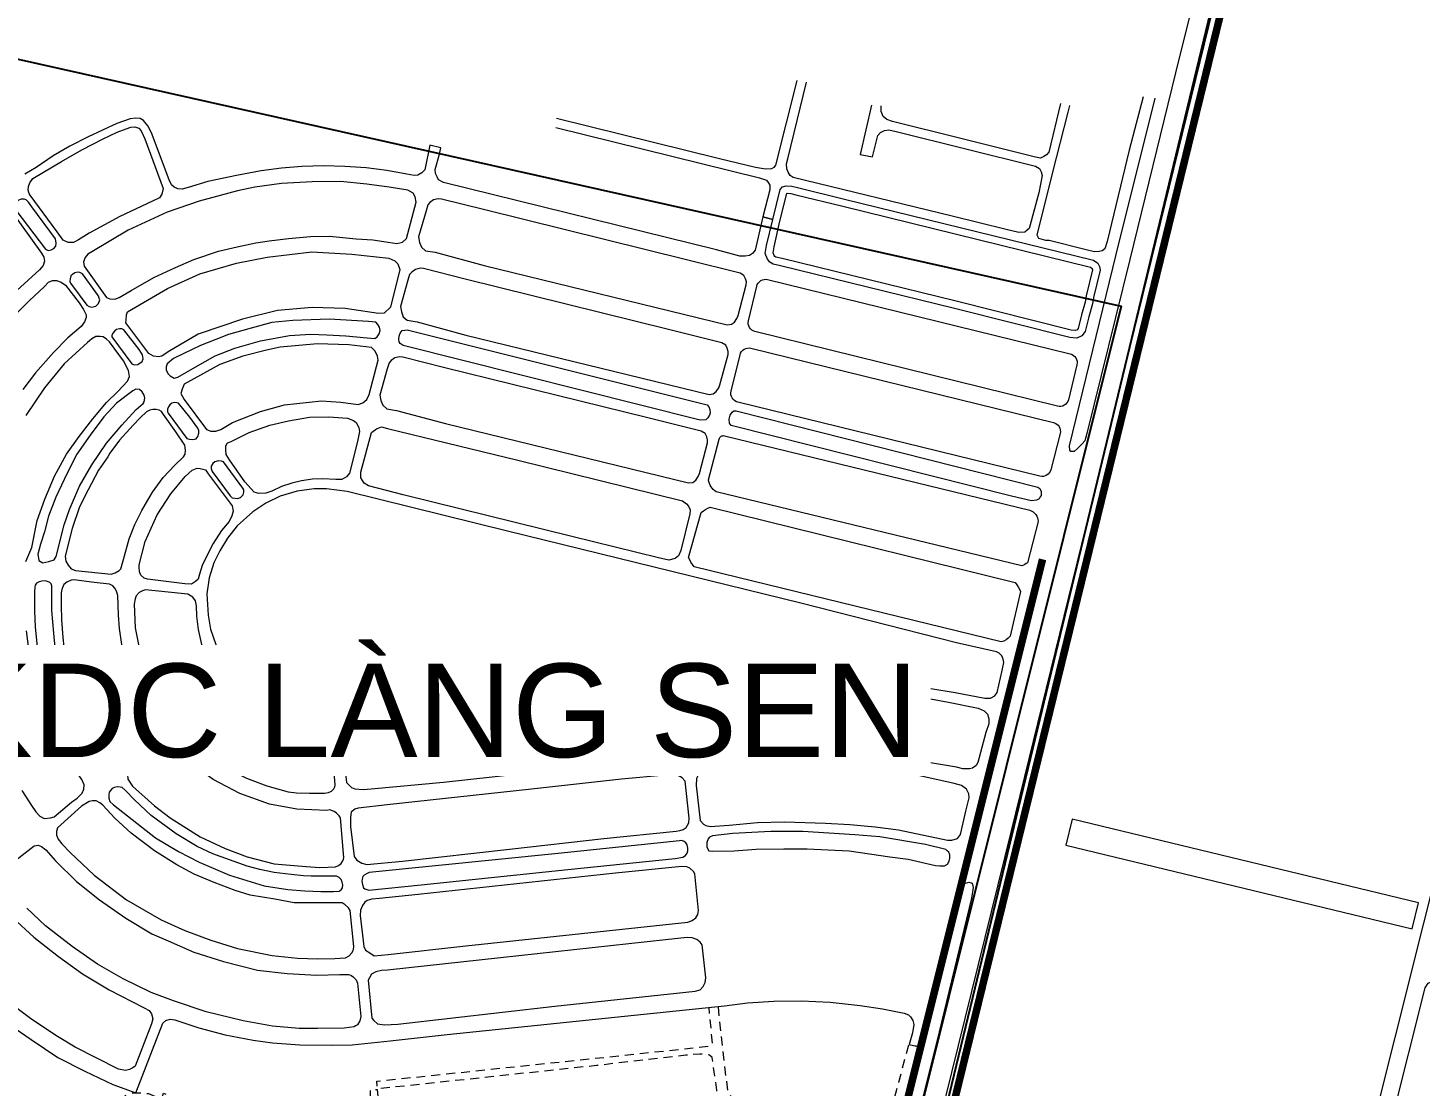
# Model space of a CAD drawing. Header units: metres. Extents: x 556238 to 587446, y 1177111 to 1219372.
# Drawn here: x 581222 to 582152, y 1195434 to 1196141 of the extents above; entities that cross this region are included whole.
import ezdxf

# ---------------------------------------------------------------- set-up
doc = ezdxf.new("R2010")
doc.units = ezdxf.units.M
doc.header["$MEASUREMENT"] = 0
for name, pattern in [('ACAD_ISO03W100', [30, 12, -18]), ('DASHED2', [0.375, 0.25, -0.125]), ('Xr_Nen GT$0$MON', [10, 6, -4])]:
    doc.linetypes.add(name, pattern=pattern)
for name, color, linetype, lineweight in [('CNTV-TEXT', 40, 'Continuous', 20), ('Pipe Existing', 1, 'ACAD_ISO03W100', 60), ('Xr_Nen GT$0$DUONG NHUA', 38, 'Continuous', 0), ('Xr_Nen GT$0$DUONG_DA', 38, 'Xr_Nen GT$0$MON', 0), ('Xr_Nen GT$1$SONG_HO', 250, 'Continuous', 0)]:
    doc.layers.add(name, color=color, linetype=linetype, lineweight=lineweight)
doc.layers.add('VUNG CONG NGHIEP', color=8, linetype='Continuous')
doc.layers.add('VUNG DAN CU', color=8, linetype='Continuous')
doc.styles.add('ARIAL', font='arial.ttf')
doc.linetypes.add('Xr_Nen GT$1$TL_T', pattern='A,2,[130,ltypeshp.shx,S=1,R=0,X=0,Y=1],2', length=4)

msp = doc.modelspace()

# ---------------------------------------------------------------- linework, layer by layer
at = {"layer": 'VUNG CONG NGHIEP', "ltscale": 5}
msp.add_polyline3d([(582448.63503, 1193753.02439, 0), (583050.31868, 1196349.83712, 0), (582115.5997, 1196580.6194, 0), (581776.05391, 1195173.15787, 0), (581020.59298, 1195379.56857, 0), (581156.1391, 1196089.56198, 0), (580332.04804, 1196286.6461, 0), (580191.5256, 1196115.51403, 0), (580199.79761, 1195005.26314, 0), (580939.75535, 1194516.75348, 0), (582448.63503, 1193753.02439, 0)], close=True, dxfattribs=at)
at = {"layer": 'VUNG DAN CU', "ltscale": 5}
msp.add_polyline3d([(581760.7245, 1195186.51514, 0), (581018.94939, 1195382.90516, 0), (581170.91105, 1196130.29418, 0), (581952.64513, 1195955.31906, 0), (581760.7245, 1195186.51514, 0)], close=True, dxfattribs=at)
at = {"layer": 'Xr_Nen GT$0$DUONG NHUA', "flags": 128}
for points in [[(582087.71646, 1196508.02462), (581989.00424, 1196111.24263), (581958.49897, 1195986.60049), (581929.64721, 1195870.3392), (581928.28679, 1195865.52678), (581926.58763, 1195863.34292), (581923.50145, 1195860.36181), (581921.14343, 1195858.31666), (581919.06298, 1195858.28198), (581918.33468, 1195859.14858), (581918.05725, 1195862.16436), (581949.26172, 1195989.96099), (581975.33148, 1196094.23057)], [(582321.41818, 1196204.87355), (582245.71732, 1195904.78478), (582192.79145, 1195696.01847), (582077.89968, 1195237.77691), (582070.89252, 1195211.76112), (582069.19794, 1195209.69076), (582065.99713, 1195208.56145), (582060.78797, 1195209.69076), (582028.52902, 1195216.90569), (581840.3925, 1195265.16312), (581836.16454, 1195250.16931), (581864.7535, 1195242.01835), (581865.98082, 1195245.0975), (581867.74572, 1195245.41249), (581870.58208, 1195245.53856), (581991.42683, 1195214.53956), (582063.9124, 1195195.71985), (582065.54169, 1195194.44021), (582066.01737, 1195192.85535), (582065.7002, 1195189.68562), (582061.95752, 1195173.69211), (581996.45621, 1194915.27634), (581973.38857, 1194824.05029), (581923.30586, 1194626.31978)], [(581660.24538, 1194631.5147), (581663.56807, 1194634.37121), (581667.62186, 1194639.35348), (581669.94768, 1194643.93719), (581672.33998, 1194650.77961), (581673.07108, 1194656.62551), (581671.60902, 1194663.06923), (581670.27992, 1194668.25084), (581666.29275, 1194675.15965), (581663.34205, 1194678.52925), (581658.55051, 1194682.72041), (581655.4893, 1194687.51028), (581655.22309, 1194695.29375), (581689.1162, 1194837.08865), (581760.06984, 1195121.58327), (581879.37733, 1195604.94815), (582020.05197, 1196178.82583)], [(581736.02011, 1196106.05229), (581721.6353, 1196049.62275), (581720.569, 1196047.932), (581718.95124, 1196047.23362), (581714.94339, 1196046.82931), (581708.36184, 1196047.96875), (581684.38878, 1196053.77613), (581575.41142, 1196080.7482)], [(581785.92658, 1196089.609), (581778.22244, 1196056.8064), (581786.55442, 1196055.15203), (581790.12514, 1196069.49561), (581791.8404, 1196071.42452), (581794.59182, 1196072.78187), (581797.379, 1196073.28194), (581802.23864, 1196071.99602), (581895.34327, 1196048.85982), (581898.10696, 1196047.33145), (581899.22259, 1196045.13693), (581899.87038, 1196042.65456), (581897.6391, 1196031.14214), (581891.14973, 1196007.32472), (581889.84855, 1196006.06017), (581888.3667, 1196004.9401), (581884.35471, 1196004.57874), (581875.75254, 1196006.63824), (581839.78992, 1196015.56248), (581733.60122, 1196041.32051), (581731.60394, 1196042.7044), (581730.12874, 1196044.99592), (581729.33441, 1196047.15125), (581729.1075, 1196050.53171), (581729.92458, 1196053.84408), (581742.40666, 1196104.95389)], [(581967.27649, 1196095.12527), (581957.99094, 1196059.56162), (581943.27152, 1195998.6677), (581941.6511, 1195993.66739), (581940.03068, 1195992.29408), (581937.88198, 1195991.8715), (581934.88784, 1195991.69544), (581929.2869, 1195993.10396), (581904.41773, 1195999.19587), (581902.24569, 1195999.18818), (581897.67574, 1196000.65459), (581896.43453, 1196002.91055), (581906.81564, 1196044.08201), (581917.21314, 1196085.08066), (581918.35817, 1196089.44352)], [(581912.191, 1196090.80094), (581904.21312, 1196058.22187), (581902.8205, 1196056.37274), (581900.97287, 1196055.27175), (581898.73465, 1196054.27723), (581895.43043, 1196054.84555), (581845.51215, 1196067.34731), (581799.8295, 1196078.79037), (581796.03689, 1196079.99466), (581793.62746, 1196082.11338), (581792.24414, 1196085.34715), (581792.31106, 1196089.20542)], [(581575.03531, 1196074.82495), (581711.07603, 1196041.16841), (581715.79593, 1196039.58339), (581716.90211, 1196038.10892), (581717.86086, 1196036.15531), (581717.97151, 1196033.02211), (581713.32533, 1196015.14456), (581719.85341, 1196013.32819), (581724.80641, 1196033.25709), (581726.30895, 1196035.02208), (581728.78826, 1196035.81067), (581732.65754, 1196035.66049), (581736.45162, 1196034.72166), (581767.89378, 1196026.94839), (581934.0325, 1195986.06072), (581937.01009, 1195984.20397), (581938.21481, 1195981.93707), (581938.4983, 1195979.48117), (581934.18244, 1195961.18275), (581933.36093, 1195957.04712), (581930.99759, 1195948.26351), (581928.50927, 1195938.4068), (581926.38524, 1195935.5556), (581922.9262, 1195933.97835), (581918.37487, 1195934.46363), (581841.30546, 1195953.8152), (581725.16657, 1195982.41377), (581720.09849, 1195983.40422), (581717.92645, 1195984.69931), (581716.32597, 1195986.79444), (581714.91606, 1195990.52746), (581715.83064, 1195995.93659), (581719.85341, 1196013.32819), (581713.32533, 1196015.14456), (581708.06239, 1195992.85529), (581706.38332, 1195990.52828), (581704.3989, 1195989.15503), (581701.53698, 1195988.73541), (581697.98797, 1195988.77357), (581682.30405, 1195993.00783), (581499.90497, 1196038.08578), (581496.7241, 1196039.7332), (581495.65101, 1196041.72534), (581494.69285, 1196044.10064), (581494.46298, 1196046.70575), (581497.26065, 1196056.81986), (581498.24171, 1196061.06315), (581490.81441, 1196062.84263), (581487.4384, 1196046.52068), (581485.61263, 1196044.52092), (581482.89253, 1196042.93473), (581480.44454, 1196042.78366), (581475.51812, 1196043.47857), (581462.19488, 1196045.92914), (581448.29801, 1196047.74789), (581434.0528, 1196048.79268), (581420.00111, 1196049.14095), (581405.44627, 1196048.75401), (581391.86376, 1196047.60118), (581378.28584, 1196045.86585), (581361.7318, 1196042.76688), (581342.51186, 1196038.67635), (581329.49191, 1196034.77171), (581325.43428, 1196033.65446), (581322.54177, 1196033.77594), (581319.98949, 1196034.84506), (581318.19076, 1196036.54602), (581316.73224, 1196039.85062), (581304.90962, 1196071.24721), (581302.53475, 1196075.80069), (581299.53706, 1196079.38116), (581297.36148, 1196080.75544), (581294.43736, 1196081.02829), (581290.61654, 1196080.48267), (581281.80534, 1196077.3647), (581262.66104, 1196068.54886), (581250.46009, 1196062.21235), (581239.20385, 1196055.83614), (581227.82278, 1196048.02206), (581220.25603, 1196043.58371)], [(581202.95626, 1196030.22341), (581231.50872, 1195990.7552), (581233.04243, 1195988.23313), (581233.39978, 1195985.53315), (581232.68493, 1195982.63471), (581230.22231, 1195979.69656), (581214.89101, 1195965.91901)], [(581204.90463, 1195940.39755), (581223.52791, 1195959.22949), (581233.21341, 1195968.338), (581236.25523, 1195971.44631), (581238.89152, 1195972.59509), (581241.52767, 1195972.52753), (581244.56964, 1195971.44631), (581247.40855, 1195969.4867), (581256.53419, 1195957.72908), (581259.52108, 1195953.1341), (581261.36475, 1195949.69921), (581261.36475, 1195947.8561), (581260.23335, 1195944.96577), (581257.92876, 1195941.82412), (581249.12891, 1195934.24228), (581239.575, 1195924.48218), (581227.38096, 1195910.91012), (581219.08412, 1195899.80956)], [(581221.08567, 1195784.87538), (581222.36653, 1195787.86276), (581225.03472, 1195794.1576), (581228.55681, 1195812.29521), (581233.78656, 1195826.3785), (581240.08347, 1195841.74214), (581248.08819, 1195856.46563), (581256.51986, 1195868.41508), (581265.69851, 1195880.04454), (581274.98408, 1195891.03377), (581282.56185, 1195898.39556), (581288.96554, 1195905.22379), (581290.35302, 1195908.31784), (581289.60589, 1195912.47884), (581286.19057, 1195918.98708), (581276.79837, 1195931.47), (581274.89961, 1195933.27881), (581272.67875, 1195934.87059), (581270.75119, 1195935.03817), (581267.77612, 1195935.08001), (581265.01046, 1195933.61389), (581263.54382, 1195932.35726), (581262.17657, 1195931.14993), (581246.70071, 1195916.95991), (581233.57301, 1195900.84946), (581221.08567, 1195882.28503)], [(581218.24514, 1195631.86448), (581224.86326, 1195621.90088), (581227.78074, 1195617.55781), (581230.33063, 1195614.75893), (581233.33052, 1195613.15961), (581237.38028, 1195613.65938), (581239.88011, 1195614.3591), (581251.42967, 1195624.20524), (581255.25289, 1195626.86146), (581258.56926, 1195630.07785), (581259.80684, 1195632.74989), (581259.90579, 1195635.61988), (581258.51978, 1195639.28163), (581252.18389, 1195648.13903), (581245.89731, 1195658.283), (581240.8978, 1195668.03105), (581235.45272, 1195680.79761), (581231.09681, 1195692.97037), (581226.93998, 1195708.00019), (581223.2575, 1195724.75595), (581221.47969, 1195738.46528)], [(581205.36555, 1195578.53389), (581226.64683, 1195594.95265), (581229.34012, 1195595.43816), (581231.41522, 1195594.46715), (581234.46177, 1195592.34862), (581240.90799, 1195584.97781), (581254.8599, 1195571.16308), (581270.18069, 1195558.93725), (581287.79736, 1195546.53489), (581305.14909, 1195536.20694), (581316.00187, 1195531.42901), (581333.13976, 1195523.92493), (581353.03946, 1195517.6244), (581375.70113, 1195511.89018), (581395.52995, 1195509.62484), (581415.4298, 1195508.56291), (581430.75679, 1195508.98958), (581436.50402, 1195508.93406), (581438.08659, 1195508.60098), (581439.6414, 1195507.40755), (581441.7515, 1195505.49245), (581442.47337, 1195503.10559), (581444.8586, 1195480.8327), (581444.10867, 1195478.0684), (581442.50483, 1195475.4368), (581441.28437, 1195474.73966), (581440.36667, 1195474.10847), (581433.64178, 1195473.1481), (581415.91006, 1195472.95606), (581403.6404, 1195472.95606), (581385.77149, 1195474.43778), (581366.07589, 1195478.09213), (581341.4202, 1195484.16247), (581319.6145, 1195491.32601), (581304.66986, 1195496.8883), (581286.08069, 1195506.03886), (581268.97013, 1195515.96366), (581251.85972, 1195527.71862), (581234.11545, 1195541.51488), (581221.74596, 1195553.19947)], [(581206.17864, 1195478.30641), (581224.59862, 1195465.47679), (581242.35354, 1195453.64435), (581260.441, 1195444.40438), (581279.12689, 1195435.62972), (581294.39068, 1195430.04964), (581312.41447, 1195476.45276), (581314.62137, 1195478.19106), (581317.49718, 1195479.12701), (581320.43991, 1195478.79272), (581336.62463, 1195473.31054), (581354.21395, 1195468.76438), (581372.94002, 1195465.08734), (581385.66896, 1195463.32975), (581404.11332, 1195461.98881), (581424.97229, 1195461.72063), (581439.05722, 1195461.98881), (581464.34284, 1195464.60361), (581502.50601, 1195468.8946), (581687.60923, 1195488.14775), (581702.99002, 1195490.04176), (581720.71392, 1195491.19141), (581739.18192, 1195491.39423), (581758.32651, 1195490.51514), (581778.21506, 1195488.35116), (581793.30069, 1195485.98429), (581807.70973, 1195483.14404), (581810.47282, 1195482.16542), (581811.95955, 1195480.63675), (581813.53122, 1195478.34368), (581814.04103, 1195475.54106), (581813.14905, 1195469.93584), (581810.94008, 1195462.33479), (581818.83434, 1195460.45918), (581843.6075, 1195558.43832), (581845.45054, 1195566.77746), (581848.07152, 1195569.69823), (581850.77848, 1195570.64321), (581853.01286, 1195569.95592), (581853.74322, 1195567.16403), (581852.6691, 1195560.03398), (581831.04667, 1195470.77234), (581789.96441, 1195305.19869)], [(581212.33956, 1195546.92346), (581226.41203, 1195533.88806), (581242.74068, 1195520.96734), (581258.92815, 1195509.53027), (581276.62877, 1195498.81564), (581300.02546, 1195486.63161), (581303.2809, 1195484.8974), (581304.97313, 1195482.74441), (581305.74234, 1195479.28428), (581305.01162, 1195476.09325), (581298.8196, 1195460.44562), (581293.96645, 1195447.85698), (581292.5657, 1195446.62576), (581290.29563, 1195445.46697), (581287.61491, 1195444.79101), (581283.00225, 1195445.78082), (581253.85305, 1195460.43481), (581242.13121, 1195467.51211), (581224.95717, 1195478.99613), (581202.21323, 1195495.81611)]]:
    msp.add_lwpolyline(points, dxfattribs=at)
for points in [[(581223.1488, 1196030.59163), (581222.46695, 1196032.90893), (581222.8078, 1196035.36246), (581223.62597, 1196037.74792), (581225.60315, 1196040.67853), (581244.89765, 1196052.12851), (581258.39706, 1196059.83003), (581272.57818, 1196067.1907), (581281.98677, 1196071.55262), (581288.05463, 1196073.80169), (581291.05451, 1196075.02846), (581293.91809, 1196075.23292), (581296.37243, 1196074.34692), (581298.14507, 1196072.57492), (581300.39502, 1196067.1907), (581312.8035, 1196033.99939), (581311.91726, 1196030.25086), (581310.2127, 1196027.86548), (581305.57663, 1196025.61641), (581283.75941, 1196015.18874), (581263.23767, 1196004.07953), (581256.14711, 1195999.71762), (581252.94268, 1195997.87747), (581249.26109, 1195997.94562), (581245.92035, 1195999.58131), (581241.82968, 1196005.10184), (581223.96682, 1196029.63748)], [(581362.43742, 1196032.50001), (581336.8023, 1196025.61641), (581315.46254, 1196018.25566), (581289.28187, 1196006.26045), (581265.14677, 1195991.60725), (581262.3656, 1195990.18977), (581260.52473, 1195987.83595), (581259.62564, 1195985.01134), (581259.8826, 1195982.05833), (581274.9095, 1195961.08798), (581277.05002, 1195960.18926), (581280.5606, 1195960.14646), (581283.42904, 1195961.13078), (581291.30631, 1195965.79561), (581306.4617, 1195974.61176), (581320.93213, 1195981.33082), (581333.26189, 1195986.55205), (581349.66121, 1195992.06474), (581362.09007, 1195995.01641), (581374.5876, 1195997.76223), (581383.58298, 1195999.13506), (581396.3552, 1196000.50796), (581411.11878, 1196002.01806), (581423.75366, 1196002.224), (581441.53854, 1196000.43929), (581452.80011, 1195999.68421), (581463.03159, 1195998.17403), (581468.79965, 1195997.35035), (581472.64517, 1195998.10543), (581475.25443, 1196000.64523), (581481.77789, 1196024.87647), (581480.95397, 1196028.51457), (581479.71786, 1196030.98569), (581476.21585, 1196032.97642), (581463.58097, 1196034.8298), (581448.68005, 1196036.88905), (581431.10118, 1196038.60516), (581412.28621, 1196038.53649), (581391.75443, 1196037.4382), (581373.96955, 1196034.8298)], [(581724.71561, 1196012.16173), (581729.33215, 1196030.73684), (581729.46933, 1196030.78047), (581731.95278, 1196030.68408), (581735.2506, 1196029.86804), (581766.69635, 1196022.09389), (581932.06341, 1195981.39613), (581933.22502, 1195980.67178), (581933.35615, 1195980.42504), (581933.43093, 1195979.77719), (581929.29557, 1195962.24408), (581928.48927, 1195958.18503), (581926.1592, 1195949.52507), (581923.90498, 1195940.59568), (581923.1426, 1195939.57229), (581922.09627, 1195939.09519), (581919.25304, 1195939.39834), (581842.51205, 1195958.66745), (581726.24446, 1195987.2977), (581721.91163, 1195988.14446), (581721.31479, 1195988.50033), (581720.7444, 1195989.24701), (581720.07169, 1195991.02816), (581720.73573, 1195994.95554)], [(581222.8242, 1196024.90057), (581221.2112, 1196026.42812), (581219.85296, 1196026.93727), (581217.85791, 1196026.93727), (581215.69317, 1196026.04625), (581214.33493, 1196024.43384), (581213.91049, 1196023.16088), (581213.95287, 1196020.99688), (581214.29255, 1196019.42698), (581234.07233, 1195993.50158), (581236.02485, 1195992.61048), (581238.01975, 1195992.99235), (581239.76005, 1195993.96831), (581241.0759, 1195995.53821), (581241.33066, 1195997.40519), (581240.77877, 1196000.333), (581224.90402, 1196021.80312)], [(581526.61801, 1196019.86547), (581498.67018, 1196026.93572), (581496.4728, 1196027.14166), (581493.38283, 1196026.38657), (581490.91076, 1196024.67053), (581489.46863, 1196023.02309), (581488.30135, 1196019.17898), (581483.35721, 1196001.60626), (581483.97527, 1195998.03676), (581485.21123, 1195994.81055), (581487.88931, 1195992.40802), (581494.48144, 1195991.37832), (581527.09858, 1195982.52329), (581689.48202, 1195942.88058), (581692.32861, 1195943.27339), (581694.31494, 1195944.78415), (581695.99897, 1195947.24464), (581696.73311, 1195949.23019), (581702.13063, 1195969.64748), (581702.26015, 1195971.67627), (581701.61241, 1195973.70499), (581700.61924, 1195975.86329), (581698.02844, 1195977.41723), (581662.36135, 1195986.35246)], [(581288.92226, 1195951.68941), (581315.62927, 1195967.2349), (581337.26528, 1195976.92263), (581361.60582, 1195984.13214), (581382.22769, 1195988.07479), (581411.97726, 1195991.67954), (581438.79695, 1195990.10247), (581463.47553, 1195987.51159), (581467.41955, 1195985.59656), (581469.56066, 1195983.68153), (581470.913, 1195979.85147), (581464.48967, 1195954.84356), (581460.44876, 1195950.73238), (581456.63854, 1195950.59134), (581434.34209, 1195953.76537), (581412.18668, 1195954.40011), (581389.04356, 1195952.42521), (581365.8297, 1195946.64145), (581336.19517, 1195936.62559), (581316.01546, 1195924.91704), (581311.90529, 1195922.01652), (581309.55699, 1195921.61787), (581306.18981, 1195922.0608), (581303.13262, 1195923.83242), (581287.89129, 1195944.2061), (581288.06851, 1195945.97773), (581288.20142, 1195949.52099)], [(581250.80142, 1195970.86841), (581261.84812, 1195956.01755), (581263.28729, 1195955.21367), (581265.02257, 1195954.79056), (581267.73137, 1195955.29831), (581269.63589, 1195957.07533), (581270.44017, 1195959.69851), (581269.38202, 1195962.57561), (581258.80083, 1195977.08799), (581257.0654, 1195977.84958), (581255.66876, 1195978.1457), (581253.80648, 1195977.68031), (581252.24045, 1195976.62259), (581251.01305, 1195975.60709), (581250.50502, 1195973.66086), (581250.37817, 1195971.88384)], [(581514.49752, 1195973.40872), (581486.54968, 1195980.47897), (581484.3523, 1195980.68491), (581481.26233, 1195979.92982), (581478.79026, 1195978.21378), (581477.34814, 1195976.56634), (581476.18085, 1195972.72223), (581471.23672, 1195955.14951), (581471.85477, 1195951.58001), (581473.09073, 1195948.3538), (581475.76881, 1195945.95127), (581482.36094, 1195944.92157), (581514.97808, 1195936.06654), (581677.36152, 1195896.42383), (581680.20811, 1195896.81664), (581682.19445, 1195898.3274), (581683.87848, 1195900.78789), (581684.61261, 1195902.77344), (581690.01013, 1195923.19073), (581690.13965, 1195925.21952), (581689.49191, 1195927.24824), (581688.49874, 1195929.40654), (581685.90794, 1195930.96048), (581650.24085, 1195939.89571)], [(581319.61804, 1195920.42245), (581315.36019, 1195916.87557), (581314.65057, 1195914.88928), (581314.65057, 1195912.69025), (581316.06981, 1195910.13648), (581317.34712, 1195908.78863), (581319.97278, 1195907.29893), (581322.5274, 1195907.93738), (581334.02349, 1195914.67646), (581347.50651, 1195922.33777), (581360.63465, 1195927.37442), (581377.73665, 1195932.34011), (581397.1806, 1195935.74514), (581411.3022, 1195936.80921), (581422.08853, 1195936.31261), (581434.7909, 1195935.53232), (581448.98354, 1195934.32633), (581454.09293, 1195933.82981), (581455.65409, 1195934.82292), (581456.9314, 1195936.95106), (581457.57013, 1195939.15016), (581457.14435, 1195941.34919), (581456.07986, 1195943.19363), (581454.73151, 1195944.68333), (581449.83508, 1195945.25081), (581423.64984, 1195946.81147), (581399.38049, 1195945.81829), (581385.40066, 1195944.47051), (581371.5629, 1195940.78171), (581356.3768, 1195936.52543), (581347.86125, 1195933.1204), (581337.7135, 1195929.21879), (581326.57229, 1195923.75658)], [(581278.37769, 1195934.87059), (581291.78687, 1195916.85835), (581293.33725, 1195916.27194), (581295.76767, 1195916.43944), (581298.78469, 1195918.40829), (581299.32949, 1195920.12573), (581298.91037, 1195922.80657), (581296.60577, 1195926.36712), (581286.46511, 1195939.52028), (581285.08221, 1195940.1905), (581283.48989, 1195940.31617), (581281.52039, 1195939.89726), (581280.38899, 1195938.85005), (581279.04817, 1195937.3001), (581278.54531, 1195935.91781)], [(581475.79093, 1195939.55053), (581676.02077, 1195889.47196), (581677.25975, 1195888.07873), (581677.8791, 1195886.37588), (581678.03401, 1195884.13123), (581677.56943, 1195882.58323), (581676.64026, 1195880.80299), (581675.09175, 1195879.56454), (581671.37509, 1195879.17752), (581473.08097, 1195929.17878), (581471.06773, 1195930.41723), (581470.44838, 1195931.57821), (581470.13871, 1195933.43584), (581470.371, 1195935.44825), (581470.99034, 1195937.38334), (581472.46147, 1195939.16351), (581474.16489, 1195939.31836)], [(581381.86468, 1195925.91407), (581366.04738, 1195922.0608), (581350.67313, 1195916.52445), (581326.70358, 1195903.28156), (581325.35066, 1195900.0617), (581324.64207, 1195897.0157), (581326.76797, 1195892.978), (581341.7197, 1195872.93119), (581344.48329, 1195872.0103), (581347.88473, 1195872.0103), (581351.14439, 1195872.93119), (581359.15177, 1195877.74808), (581377.64671, 1195885.11511), (581393.80309, 1195889.50704), (581418.39217, 1195892.128), (581431.3137, 1195891.19595), (581442.95172, 1195889.70625), (581446.14507, 1195890.91225), (581448.84161, 1195892.96943), (581450.40277, 1195896.44541), (581456.3637, 1195919.28749), (581455.79601, 1195921.98311), (581454.23485, 1195925.38813), (581451.96408, 1195927.72909), (581436.84886, 1195929.50256), (581415.77286, 1195930.21197), (581390.7939, 1195928.01286)], [(581500.76329, 1195914.28772), (581472.81545, 1195921.35797), (581470.61807, 1195921.56391), (581467.5281, 1195920.80882), (581465.05603, 1195919.09278), (581463.61391, 1195917.44534), (581462.44662, 1195913.60123), (581457.50249, 1195896.02851), (581458.12054, 1195892.45901), (581459.3565, 1195889.2328), (581462.03458, 1195886.83027), (581468.62671, 1195885.80057), (581501.24385, 1195876.94554), (581663.62729, 1195837.30283), (581666.47388, 1195837.69564), (581668.46022, 1195839.2064), (581670.14425, 1195841.66689), (581670.87838, 1195843.65244), (581676.2759, 1195864.06973), (581676.40542, 1195866.09852), (581675.75768, 1195868.12724), (581674.76451, 1195870.28554), (581672.17371, 1195871.83948), (581636.50662, 1195880.77471)], [(581292.3937, 1195898.95661), (581281.62953, 1195890.53999), (581273.10334, 1195881.59071), (581263.93769, 1195869.33863), (581254.98529, 1195856.44738), (581248.59061, 1195843.76916), (581241.02362, 1195827.8948), (581236.12114, 1195815.11007), (581233.45679, 1195804.66916), (581230.89892, 1195796.35914), (581229.08714, 1195789.64711), (581229.61998, 1195785.59861), (581232.28433, 1195783.89403), (581236.33424, 1195784.74632), (581239.85132, 1195786.02476), (581241.34336, 1195788.26215), (581246.56573, 1195809.2504), (581250.18928, 1195819.58471), (581256.90369, 1195835.1395), (581265.10999, 1195849.52231), (581274.80849, 1195863.90511), (581285.03997, 1195875.83756), (581294.63184, 1195886.38498), (581299.42785, 1195890.43347), (581300.04501, 1195891.54182), (581300.51214, 1195893.94331), (581300.11177, 1195895.87786), (581298.77701, 1195898.27936), (581296.97527, 1195899.68028), (581294.50616, 1195899.88038)], [(581316.15576, 1195883.93943), (581328.55405, 1195867.05371), (581330.21829, 1195866.59622), (581332.58978, 1195866.30505), (581334.87813, 1195866.88732), (581335.83497, 1195868.34301), (581336.66717, 1195870.46413), (581336.66717, 1195872.29408), (581335.83497, 1195873.87455), (581330.46802, 1195881.27766), (581323.02066, 1195890.67711), (581321.93888, 1195890.92666), (581320.0667, 1195891.09298), (581318.52726, 1195890.51072), (581317.19589, 1195889.38781), (581316.28055, 1195888.18166), (581315.65659, 1195886.60126), (581315.73974, 1195884.81286)], [(581275.79294, 1195854.79587), (581269.43223, 1195845.85428), (581262.6078, 1195832.74), (581256.84343, 1195821.28153), (581252.00652, 1195806.84247), (581247.36853, 1195788.3632), (581247.76609, 1195785.05153), (581249.29004, 1195782.46842), (581251.34401, 1195780.01777), (581254.1268, 1195778.89175), (581277.97939, 1195776.4411), (581280.69602, 1195777.36842), (581283.28003, 1195778.82552), (581284.47257, 1195780.01777), (581286.32777, 1195786.11124), (581289.972, 1195799.95414), (581293.88117, 1195809.49189), (581298.45284, 1195819.02957), (581305.54237, 1195831.2166), (581312.76437, 1195840.95297), (581320.51655, 1195849.09978), (581326.34722, 1195854.8621), (581327.43077, 1195856.53127), (581327.722, 1195859.1515), (581327.30598, 1195862.60346), (581321.10684, 1195871.5455), (581313.03536, 1195883.14923), (581311.57921, 1195885.06241), (581309.99826, 1195885.85261), (581308.04279, 1195886.39326), (581305.83774, 1195886.35171), (581303.88226, 1195885.93577), (581301.67721, 1195884.77124), (581297.47503, 1195880.90333), (581292.6489, 1195875.91244), (581283.57894, 1195865.80595), (581277.17171, 1195857.15516)], [(581358.04547, 1195865.08509), (581370.18325, 1195871.10723), (581384.06132, 1195876.01415), (581396.4221, 1195878.77985), (581410.38937, 1195881.3671), (581423.33025, 1195881.54554), (581435.95892, 1195880.65341), (581439.79647, 1195879.04751), (581441.67071, 1195877.70927), (581443.41101, 1195874.40825), (581443.81271, 1195871.77635), (581442.60791, 1195864.90664), (581437.25292, 1195843.76235), (581435.28948, 1195841.44276), (581431.98728, 1195839.61377), (581427.97119, 1195839.61377), (581419.4927, 1195840.10445), (581412.48677, 1195839.83686), (581405.21293, 1195838.63242), (581398.60869, 1195837.24953), (581391.69196, 1195834.97451), (581385.26612, 1195831.76271), (581381.33923, 1195830.46912), (581376.60909, 1195830.20146), (581373.61924, 1195831.27204), (581367.37195, 1195837.9633), (581356.97462, 1195852.72864), (581354.74343, 1195856.43111), (581354.69868, 1195859.15224), (581354.69868, 1195862.14095), (581355.72508, 1195864.10373)], [(581695.36519, 1195885.39547), (581896.84641, 1195834.53599), (581898.34545, 1195833.56637), (581899.22721, 1195831.53911), (581899.22721, 1195828.98291), (581898.60994, 1195828.10147), (581897.81633, 1195826.77928), (581896.14097, 1195825.89784), (581892.79039, 1195825.36898), (581879.4758, 1195828.45405), (581692.01461, 1195875.69953), (581690.95653, 1195877.19801), (581690.78005, 1195879.9305), (581691.39733, 1195882.66298), (581692.72005, 1195884.69032), (581693.8663, 1195885.48358)], [(581449.93004, 1195835.33088), (581447.0003, 1195837.28339), (581444.76807, 1195840.83973), (581444.83778, 1195844.60518), (581451.953, 1195871.03353), (581455.23156, 1195873.47413), (581458.64954, 1195874.72928), (581462.4862, 1195873.61354), (581549.61153, 1195852.62434), (581659.53986, 1195825.31383), (581662.38705, 1195823.47479), (581663.70113, 1195821.81086), (581664.75234, 1195819.31505), (581664.48961, 1195816.6878), (581658.48866, 1195792.25469), (581656.98628, 1195788.57816), (581654.6613, 1195786.91186), (581650.49413, 1195785.7279), (581643.6951, 1195787.26261), (581585.79329, 1195801.46993), (581473.04081, 1195829.2734)], [(581365.94297, 1195833.87718), (581353.0687, 1195851.45353), (581351.69362, 1195851.86999), (581349.77714, 1195852.07822), (581347.27731, 1195851.41184), (581345.86059, 1195850.24568), (581344.90242, 1195848.53799), (581344.90242, 1195846.95531), (581345.56891, 1195844.95608), (581357.48501, 1195828.62927), (581358.86009, 1195827.46304), (581360.52655, 1195827.0882), (581362.65156, 1195826.83827), (581364.48475, 1195827.50473), (581366.10971, 1195829.29565), (581366.69305, 1195831.12826), (581366.69305, 1195832.75264)], [(581296.59765, 1195782.66711), (581300.77191, 1195798.29834), (581308.78903, 1195816.04899), (581317.79992, 1195830.02435), (581327.40729, 1195841.6816), (581332.11159, 1195845.78804), (581335.3581, 1195847.17899), (581337.41208, 1195847.04652), (581341.05631, 1195845.98674), (581342.71272, 1195843.46986), (581358.87944, 1195822.07631), (581359.40947, 1195818.43341), (581358.61435, 1195815.38667), (581356.75915, 1195811.67762), (581351.65744, 1195805.4516), (581346.09186, 1195796.84117), (581342.31516, 1195789.55545), (581338.86971, 1195782.26972), (581337.01452, 1195776.37487), (581336.15323, 1195773.0632), (581334.36434, 1195771.47356), (581331.64771, 1195769.75146), (581327.20851, 1195770.01639), (581302.36201, 1195773.0632), (581299.97678, 1195773.72552), (581297.72403, 1195775.71255), (581296.86274, 1195778.03074), (581296.59765, 1195781.01124)], [(581869.26208, 1195724.49842), (581842.52657, 1195730.523), (581738.59771, 1195756.92873), (581542.65684, 1195805.1594), (581435.67404, 1195831.53209), (581421.82034, 1195833.42583), (581413.60089, 1195833.34489), (581402.34463, 1195831.88779), (581390.92637, 1195828.48779), (581381.41115, 1195823.71163), (581372.58428, 1195818.08547), (581362.17838, 1195808.57359), (581355.62938, 1195800.36838), (581350.63577, 1195791.94068), (581346.67993, 1195784.03152), (581343.4374, 1195774.04796), (581341.9458, 1195763.15674), (581342.72394, 1195749.08891), (581344.45257, 1195739.75044), (581347.89462, 1195729.42796), (581351.59645, 1195719.36515), (581356.70938, 1195711.70363), (581362.88785, 1195703.90194), (581369.58661, 1195695.97024), (581380.6429, 1195687.38834), (581393.27837, 1195681.64598), (581404.23586, 1195678.97283), (581420.34602, 1195677.27756), (581452.69658, 1195680.73322), (581532.07328, 1195689.20927), (581608.90067, 1195697.16478), (581677.20084, 1195704.92455), (581698.13403, 1195706.73882), (581720.27187, 1195707.7238), (581742.80402, 1195707.59252), (581765.13887, 1195706.93582), (581794.43712, 1195704.24345), (581825.37761, 1195700.10633), (581841.77664, 1195697.32917), (581861.50709, 1195693.4586), (581865.33784, 1195693.58212), (581868.26226, 1195695.18802), (581869.74515, 1195697.45269), (581873.16401, 1195712.02917), (581874.24151, 1195717.28602), (581873.72565, 1195719.70955), (581872.9004, 1195721.77219), (581871.17236, 1195723.57694)], [(581270.72151, 1195651.54199), (581262.0977, 1195665.56044), (581256.34855, 1195676.89946), (581252.46389, 1195685.67555), (581248.72205, 1195694.91888), (581245.48867, 1195705.00519), (581242.52792, 1195716.41562), (581240.69695, 1195727.43664), (581239.68399, 1195736.93884), (581238.48096, 1195752.13387), (581238.3829, 1195763.1784), (581238.48096, 1195768.59041), (581237.99095, 1195769.98631), (581237.06011, 1195770.8434), (581235.44327, 1195771.55362), (581233.89998, 1195771.84745), (581231.59716, 1195771.79844), (581230.00484, 1195771.35766), (581228.21655, 1195770.30468), (581227.33459, 1195768.95779), (581227.08958, 1195767.63537), (581226.74666, 1195764.74564), (581226.77117, 1195751.61961), (581227.19163, 1195741.3213), (581228.25997, 1195729.88781), (581230.83645, 1195714.81068), (581235.17272, 1195699.35664), (581238.31482, 1195689.05397), (581243.7822, 1195675.61023), (581247.30148, 1195668.95113), (581252.43761, 1195658.71018), (581255.82752, 1195652.99635), (581260.65262, 1195646.3178), (581263.15186, 1195643.30012), (581264.98284, 1195642.28594), (581267.70464, 1195642.28594), (581269.73366, 1195643.10223), (581271.21831, 1195644.28953), (581272.43079, 1195646.04571), (581272.6535, 1195648.09874), (581272.03485, 1195649.9539)], [(581307.3159, 1195676.72132), (581300.32901, 1195687.79275), (581294.53201, 1195699.32167), (581290.68767, 1195708.77664), (581288.49088, 1195715.97462), (581285.0698, 1195729.42641), (581283.50392, 1195740.13992), (581282.91658, 1195749.04337), (581282.62299, 1195755.79436), (581282.54162, 1195762.10531), (581281.56115, 1195765.0153), (581280.51939, 1195767.0982), (581279.0179, 1195768.62974), (581276.90367, 1195769.82435), (581266.60794, 1195770.80452), (581252.98536, 1195772.52093), (581251.26707, 1195772.27552), (581248.41324, 1195771.0792), (581246.48007, 1195769.51477), (581245.68229, 1195767.85839), (581245.00723, 1195766.20192), (581244.51618, 1195763.90133), (581244.53996, 1195755.58487), (581244.878, 1195746.0007), (581245.61553, 1195734.14328), (581246.44522, 1195727.90743), (581247.82797, 1195718.59964), (581250.34124, 1195708.59842), (581254.97436, 1195694.40839), (581261.2339, 1195680.16914), (581266.80348, 1195669.72366), (581276.21753, 1195653.5628), (581279.98419, 1195651.29864), (581282.98201, 1195651.32954), (581286.28893, 1195652.22552), (581296.79687, 1195660.38172), (581306.53214, 1195668.63061), (581307.46062, 1195670.54431), (581308.1379, 1195672.67223), (581308.17659, 1195674.35523), (581307.80901, 1195676.07689)], [(581347.68757, 1195710.70076), (581343.61034, 1195717.79754), (581339.10128, 1195727.33981), (581336.41507, 1195739.32762), (581335.16789, 1195748.34247), (581335.07204, 1195755.29533), (581334.30453, 1195758.50809), (581332.57767, 1195761.04952), (581329.17196, 1195763.06345), (581324.80689, 1195763.59094), (581300.88533, 1195765.85251), (581298.83254, 1195765.32531), (581296.77974, 1195764.10165), (581294.80227, 1195762.01195), (581294.06784, 1195759.88455), (581293.38982, 1195756.32636), (581294.07493, 1195740.47086), (581296.96951, 1195726.05132), (581302.37265, 1195708.7382), (581309.27137, 1195694.07753), (581315.01727, 1195684.93887), (581317.16813, 1195683.12193), (581320.59127, 1195682.36485), (581324.22649, 1195683.03108), (581329.98229, 1195687.45235), (581348.49156, 1195703.3508), (581348.99915, 1195704.87273), (581348.98733, 1195706.49201), (581348.55846, 1195708.69473), (581348.26073, 1195709.50437)], [(581427.62783, 1195635.49163), (581425.18072, 1195667.02944), (581424.3376, 1195668.01885), (581422.798, 1195669.08145), (581421.82669, 1195669.86928), (581419.75558, 1195670.58386), (581416.87798, 1195670.87702), (581411.11804, 1195670.93793), (581401.35663, 1195672.60822), (581391.91762, 1195675.09901), (581383.90611, 1195678.25138), (581377.4271, 1195682.09992), (581369.91506, 1195686.88716), (581365.22006, 1195690.17251), (581362.09775, 1195693.19641), (581360.03624, 1195694.88924), (581358.12182, 1195695.95649), (581356.11555, 1195696.47171), (581354.05389, 1195696.49011), (581352.39733, 1195696.15888), (581350.51984, 1195695.51482), (581347.6666, 1195693.26996), (581328.35704, 1195677.0357), (581327.73958, 1195675.61955), (581327.18399, 1195673.62934), (581327.20718, 1195671.16472), (581328.34153, 1195668.16788), (581330.98063, 1195665.54122), (581337.80566, 1195659.07053), (581346.26834, 1195652.62934), (581357.96735, 1195645.268), (581368.3601, 1195640.16253), (581381.98918, 1195634.99778), (581396.12319, 1195631.0796), (581401.68922, 1195630.32437), (581410.50353, 1195630.02669), (581420.53889, 1195630.17549), (581423.26512, 1195630.64045), (581425.12135, 1195631.55077), (581426.76742, 1195632.96292), (581427.50303, 1195634.27004)], [(581438.4753, 1195672.38609), (581435.94416, 1195671.14786), (581434.75929, 1195669.5328), (581432.55128, 1195666.57181), (581432.38972, 1195663.50319), (581435.29789, 1195637.33895), (581438.4753, 1195633.94731), (581440.6833, 1195632.9783), (581446.39185, 1195632.49376), (581451.75318, 1195632.96825), (581499.94394, 1195637.50993), (581652.16738, 1195654.18365), (581655.69804, 1195655.16101), (581657.87075, 1195657.65882), (581658.63161, 1195660.10541), (581658.95105, 1195662.31937), (581655.71015, 1195690.35354), (581654.83335, 1195691.67914), (581652.82294, 1195693.30396), (581650.49162, 1195694.18058), (581648.11776, 1195694.09505), (581615.52322, 1195691.50809), (581544.85879, 1195683.80738), (581445.76449, 1195673.31467), (581440.78151, 1195672.66735)], [(581665.89688, 1195662.37185), (581663.84305, 1195681.36316), (581663.17006, 1195686.5991), (581663.05768, 1195690.8471), (581664.0919, 1195693.40945), (581665.80074, 1195695.34244), (581668.79117, 1195696.64608), (581672.45608, 1195697.34285), (581683.7881, 1195698.4217), (581708.31855, 1195700.28721), (581728.43121, 1195700.72023), (581731.60536, 1195700.7305), (581754.8303, 1195700.65836), (581780.07465, 1195698.63954), (581802.72244, 1195696.40437), (581825.26212, 1195693.23189), (581837.25842, 1195690.89478), (581857.0958, 1195686.79735), (581861.05873, 1195685.03164), (581863.27811, 1195682.94903), (581864.25178, 1195679.66656), (581864.13851, 1195676.51996), (581862.25895, 1195670.54365), (581856.92434, 1195650.52389), (581855.69444, 1195648.61145), (581853.39412, 1195646.83553), (581851.36717, 1195646.31189), (581846.85767, 1195646.42573), (581842.53026, 1195647.51862), (581808.98642, 1195652.97735), (581784.07435, 1195656.06844), (581763.42146, 1195658.45959), (581735.68363, 1195659.48685), (581716.47774, 1195659.63314), (581698.73525, 1195658.75542), (581679.13918, 1195657.00914), (581676.68114, 1195657.11914), (581672.31534, 1195656.75242), (581669.67388, 1195657.19246), (581667.50929, 1195658.21935), (581666.48215, 1195659.68636), (581666.11516, 1195660.93331)], [(581433.37329, 1195587.23236), (581431.11211, 1195613.60283), (581430.28612, 1195614.9489), (581428.56458, 1195616.78454), (581426.87169, 1195617.8458), (581424.05995, 1195618.99303), (581422.10891, 1195618.62018), (581401.99581, 1195619.50936), (581383.85752, 1195622.87543), (581363.91322, 1195629.94997), (581346.12878, 1195639.22959), (581337.02205, 1195645.9485), (581326.14238, 1195655.25518), (581319.10588, 1195661.83845), (581317.39187, 1195663.20921), (581315.2989, 1195663.71423), (581314.10799, 1195664.00281), (581312.14144, 1195663.73227), (581309.25453, 1195662.14507), (581290.36439, 1195646.76952), (581289.23742, 1195644.89182), (581288.86171, 1195642.58081), (581289.06404, 1195639.37425), (581292.27172, 1195634.69441), (581307.03855, 1195621.66603), (581317.35347, 1195613.54421), (581337.53333, 1195600.8668), (581354.14944, 1195593.23255), (581368.82146, 1195587.68038), (581386.87232, 1195582.96107), (581408.25565, 1195581.11035), (581417.44537, 1195580.55277), (581427.86427, 1195580.84291), (581429.8958, 1195581.71324), (581431.52105, 1195583.16383), (581432.80707, 1195584.98927), (581433.23934, 1195586.12667)], [(581683.24034, 1195646.27478), (581673.11415, 1195644.74421), (581670.46945, 1195643.0397), (581668.86871, 1195640.01336), (581668.834, 1195635.21288), (581671.43559, 1195611.89455), (581673.63356, 1195609.35342), (581675.09754, 1195608.45781), (581678.04736, 1195607.93357), (581690.7865, 1195608.71993), (581709.68757, 1195610.53295), (581727.74286, 1195610.96545), (581755.15505, 1195610.12706), (581771.38202, 1195609.21615), (581788.2749, 1195607.67456), (581803.97627, 1195605.53748), (581836.68511, 1195598.65003), (581839.61633, 1195598.71611), (581843.34089, 1195599.83976), (581845.23626, 1195602.41741), (581848.93882, 1195618.10378), (581851.10371, 1195627.08167), (581850.85663, 1195629.76347), (581849.26815, 1195632.86868), (581846.0559, 1195635.23284), (581841.04354, 1195636.53848), (581818.20509, 1195641.58444), (581786.06364, 1195645.76555), (581756.55154, 1195648.0827), (581726.53068, 1195647.96968), (581704.45737, 1195647.81401), (581693.78727, 1195646.89386)], [(581440.68729, 1195619.35236), (581438.20636, 1195617.39985), (581437.78399, 1195614.18095), (581437.94231, 1195607.79579), (581440.2122, 1195587.79614), (581442.11258, 1195585.47426), (581445.33266, 1195583.31071), (581448.71106, 1195582.41362), (581472.6242, 1195584.62995), (581544.09911, 1195592.75651), (581607.05655, 1195599.89321), (581655.37816, 1195604.7798), (581657.91033, 1195605.19471), (581660.00654, 1195605.77564), (581661.97826, 1195607.20724), (581663.8048, 1195610.21569), (581664.0538, 1195613.30708), (581661.28976, 1195638.21047), (581659.46972, 1195640.43773), (581658.24173, 1195641.08275), (581656.16029, 1195642.06071), (581653.62087, 1195642.35202), (581648.12588, 1195642.22717), (581618.81936, 1195639.43901), (581558.8621, 1195632.8771), (581462.33881, 1195622.37256), (581442.9083, 1195620.01667)], [(581426.3133, 1195574.7087), (581418.14746, 1195574.6611), (581411.6243, 1195574.6611), (581406.4105, 1195574.89904), (581398.24466, 1195575.73204), (581386.96004, 1195577.13614), (581377.29434, 1195579.13529), (581368.85144, 1195581.42606), (581345.96751, 1195589.68567), (581335.45779, 1195594.47417), (581321.32998, 1195602.85006), (581304.69452, 1195615.26114), (581293.5635, 1195625.65465), (581287.68645, 1195631.96486), (581285.38452, 1195633.85846), (581284.1137, 1195634.19398), (581282.00361, 1195634.28993), (581279.98951, 1195633.95433), (581278.62285, 1195633.16332), (581277.44788, 1195631.91689), (581276.70459, 1195630.69448), (581276.46475, 1195628.99264), (581276.53668, 1195626.81142), (581277.16019, 1195624.58223), (581279.5819, 1195622.30514), (581307.60284, 1195600.25859), (581322.96454, 1195591.19843), (581336.82238, 1195584.0227), (581357.11935, 1195575.39859), (581380.15082, 1195568.16047), (581395.90299, 1195565.73495), (581407.37723, 1195564.90513), (581418.07613, 1195564.44181), (581426.61206, 1195564.44181), (581430.20416, 1195564.63481), (581431.63329, 1195565.52288), (581432.56029, 1195566.87428), (581432.75346, 1195568.80483), (581432.32858, 1195570.61948), (581431.59459, 1195572.55003), (581430.24285, 1195573.86284), (581428.42753, 1195574.75091)], [(581440.08785, 1195527.71256), (581437.62804, 1195551.72071), (581436.50993, 1195553.4196), (581434.40796, 1195555.52084), (581432.26123, 1195556.77266), (581428.50447, 1195556.95148), (581415.71349, 1195556.77266), (581400.19451, 1195556.95148), (581387.35879, 1195559.32104), (581370.90054, 1195561.95878), (581360.74276, 1195565.20296), (581346.83337, 1195570.50128), (581333.42862, 1195576.07998), (581321.90285, 1195582.21929), (581306.89958, 1195591.61053), (581291.41058, 1195603.49597), (581280.50979, 1195613.40221), (581272.42784, 1195622.07156), (581270.45361, 1195623.7632), (581267.94344, 1195624.91916), (581265.57431, 1195625.08836), (581263.20518, 1195624.58083), (581258.12842, 1195621.47946), (581242.24939, 1195606.93123), (581241.59117, 1195604.60106), (581241.47804, 1195602.16941), (581242.55288, 1195599.31368), (581245.0985, 1195596.37309), (581250.52452, 1195590.40513), (581266.65225, 1195575.23405), (581288.30687, 1195558.93082), (581311.33598, 1195545.57084), (581327.10159, 1195538.47169), (581344.51475, 1195531.82692), (581362.38233, 1195526.46), (581385.59176, 1195521.78873), (581402.45658, 1195519.90918), (581415.87417, 1195519.51046), (581427.35476, 1195519.76681), (581434.61914, 1195520.16546), (581437.01205, 1195521.47546), (581438.69283, 1195523.46885), (581439.71834, 1195524.94975), (581439.88936, 1195525.97494)], [(581835.61397, 1195592.51716), (581821.81432, 1195595.79992), (581791.33681, 1195600.96378), (581774.80665, 1195602.32848), (581739.92243, 1195604.55117), (581718.52921, 1195604.43304), (581693.1766, 1195603.13339), (581679.71603, 1195601.59136), (581677.5668, 1195600.73936), (581676.67745, 1195599.62806), (581675.82517, 1195597.10911), (581675.97345, 1195594.03457), (581677.19626, 1195591.55265), (581679.34549, 1195591.29334), (581694.09386, 1195591.58969), (581708.87915, 1195592.70099), (581727.25905, 1195592.9603), (581742.91153, 1195592.94204), (581770.88522, 1195591.6387), (581798.20703, 1195587.66922), (581810.24187, 1195586.0101), (581828.55191, 1195581.76897), (581831.58296, 1195581.51254), (581834.5889, 1195581.62897), (581836.54629, 1195582.77043), (581837.7347, 1195584.7038), (581838.27064, 1195586.77694), (581838.17745, 1195588.85016), (581837.45513, 1195590.64374), (581836.40644, 1195591.66871)], [(581657.53005, 1195598.29159), (581576.652, 1195589.92583), (581450.25538, 1195577.04966), (581448.4408, 1195576.30699), (581447.05406, 1195575.4377), (581446.20798, 1195574.42744), (581445.54991, 1195572.7828), (581445.50294, 1195571.34965), (581445.8085, 1195569.16467), (581446.44309, 1195566.88566), (581447.52413, 1195566.11032), (581450.06251, 1195565.35856), (581484.98763, 1195568.97669), (581583.00105, 1195579.14527), (581654.61419, 1195586.43196), (581659.87791, 1195587.44658), (581661.60093, 1195588.43761), (581662.80469, 1195589.99488), (581663.18247, 1195591.67019), (581663.27684, 1195593.39266), (581662.82832, 1195595.56345), (581661.86056, 1195596.97916), (581660.70405, 1195597.73424), (581659.12251, 1195598.41851)], [(581452.19978, 1195559.36413), (581448.94809, 1195558.34833), (581447.33495, 1195557.20554), (581445.83611, 1195555.03423), (581444.51509, 1195552.01225), (581444.41348, 1195548.48238), (581446.825, 1195527.6572), (581447.96378, 1195525.34788), (581450.66447, 1195523.39633), (581453.72298, 1195521.50976), (581462.96351, 1195522.35547), (581514.86082, 1195528.21019), (581663.12398, 1195544.02548), (581666.11486, 1195544.96544), (581668.52919, 1195546.80625), (581669.94104, 1195549.05614), (581670.24792, 1195551.79692), (581667.91379, 1195576.28637), (581666.93066, 1195577.89153), (581664.57113, 1195579.9881), (581662.60488, 1195580.90537), (581659.22943, 1195581.10192), (581614.82527, 1195576.67947), (581482.95463, 1195562.5284), (581457.30474, 1195559.81334)], [(581458.51279, 1195511.64994), (581454.88082, 1195510.8318), (581451.81152, 1195509.19537), (581450.53273, 1195506.8431), (581449.56068, 1195505.1556), (581452.06731, 1195479.79162), (581453.44859, 1195478.3598), (581455.95506, 1195476.10976), (581460.66143, 1195475.39385), (581469.45994, 1195475.75184), (581574.32747, 1195487.87131), (581668.08658, 1195497.84925), (581671.43204, 1195498.81397), (581673.45855, 1195500.90412), (581674.68092, 1195503.60528), (581675.25999, 1195506.82093), (581672.68661, 1195528.81603), (581671.36765, 1195530.68109), (581669.24456, 1195532.48184), (581666.15651, 1195533.54303), (581662.74665, 1195533.73596), (581648.30325, 1195532.25676), (581537.94102, 1195520.07239), (581462.4732, 1195511.90903)], [(582312.77893, 1195146.25317), (582083.6414, 1195203.94083), (582082.55664, 1195206.55408), (582082.51232, 1195210.31616), (582089.64061, 1195236.96044), (582155.71866, 1195500.0301), (582157.70987, 1195503.22926), (582160.69678, 1195504.65108), (582165.39052, 1195504.72214), (582304.92101, 1195468.25219), (582658.43249, 1195381.1424), (582661.43225, 1195379.42888), (582662.21786, 1195377.28701), (582659.43246, 1195367.50556), (582588.75743, 1195081.31945), (582585.20104, 1195077.9937), (582574.99086, 1195079.25522), (582464.74379, 1195108.26948), (582384.11149, 1195126.98368)]]:
    msp.add_lwpolyline(points, close=True, dxfattribs=at)
for points in [[(581716.44684, 1195973.16033), (581918.6512, 1195923.50186, -0.413763831), (581923.04925, 1195916.25296), (581917.3523, 1195892.90078, -0.415102248), (581910.08354, 1195888.49811), (581708.03105, 1195938.44022, -0.412334973), (581703.63694, 1195945.66723), (581709.18202, 1195968.73578, -0.415655531)], [(581705.31877, 1195927.3386), (581907.46775, 1195877.69373, -0.417946413), (581911.84493, 1195870.36184), (581905.56319, 1195846.11961, -0.410520501), (581898.32343, 1195841.79794), (581696.49128, 1195891.38695, -0.414156839), (581692.09588, 1195898.64412), (581698.06079, 1195922.94221, -0.414240247)], [(581687.68426, 1195868.84382), (581891.69144, 1195819.03349, -0.335306839), (581897.06726, 1195811.64428), (581889.98073, 1195784.07494, -0.06825242), (581886.37765, 1195781.92107), (581682.13242, 1195831.30597, -0.233164373), (581677.0694, 1195839.44169), (581684.055, 1195866.6445, -0.414352666)], [(581678.18017, 1195821.05423), (581881.74991, 1195770.71808, -0.084321725), (581885.41901, 1195764.72851), (581878.46516, 1195734.91549, -0.164595407), (581872.40734, 1195731.19456), (581667.30852, 1195781.38623, -0.069132221), (581663.6862, 1195787.60518), (581672.16913, 1195817.56268, -0.098421125)]]:
    msp.add_lwpolyline(points, format="xyb", close=True, dxfattribs=at)
at = {"layer": 'Xr_Nen GT$0$DUONG_DA', "flags": 128}
msp.add_lwpolyline([(581683.34289, 1195487.36295), (581687.28653, 1195450.26858), (581689.82889, 1195430.49374), (581691.75662, 1195427.84403), (581696.75657, 1195425.43522), (581713.86506, 1195425.97724), (581730.61204, 1195425.37505), (581752.59998, 1195422.84576), (581769.05885, 1195419.53303), (581780.05407, 1195415.96989), (581790.86809, 1195414.4601), (581797.76329, 1195416.5757), (581799.54114, 1195419.14705), (581801.99992, 1195429.735), (581804.07946, 1195437.17358), (581810.94008, 1195462.33479), (581818.83434, 1195460.45918), (581806.46898, 1195416.30125), (581769.22601, 1195266.24257), (581752.31231, 1195188.78781), (581691.22677, 1195204.12561), (581585.65264, 1195231.97093), (581420.98465, 1195275.24563), (581275.71247, 1195313.76804), (581077.3163, 1195366.52078), (581057.10784, 1195371.43213), (581052.19797, 1195374.43234), (581048.70548, 1195377.86547), (581045.5039, 1195383.33518), (581044.10691, 1195388.86313), (581043.64129, 1195395.72939), (581044.51434, 1195403.00299), (581046.55165, 1195409.69466), (581050.97567, 1195416.21181), (581054.40998, 1195419.12125), (581058.60097, 1195420.34322), (581061.86073, 1195420.45963), (581073.50262, 1195418.5394), (581102.1415, 1195411.49855), (581220.41738, 1195380.43224), (581256.64804, 1195371.36931), (581260.2089, 1195371.77776), (581263.24449, 1195373.35333), (581279.47299, 1195413.85193), (581283.5547, 1195424.49694), (581285.13319, 1195426.47853), (581287.66609, 1195428.27666), (581292.51172, 1195429.89126), (581294.71414, 1195430.03805), (581298.12807, 1195430.03805), (581302.82676, 1195429.41421), (581311.56345, 1195426.03814), (581313.00874, 1195429.68858), (581341.02414, 1195418.05954), (581357.31643, 1195413.57165), (581373.23644, 1195409.79932), (581395.58337, 1195404.73031), (581416.62782, 1195402.1761), (581433.92872, 1195401.29067), (581448.98572, 1195400.99553), (581451.3426, 1195403.49593), (581452.38444, 1195405.55549), (581452.24548, 1195409.6747), (581451.27319, 1195430.06252), (581451.26227, 1195432.14455), (581455.7551, 1195432.29298), (581457.37332, 1195404.65011), (581458.91725, 1195403.46281), (581462.3616, 1195402.75042), (581478.45527, 1195402.51293), (581498.6466, 1195404.59076), (581535.26062, 1195408.21081), (581583.68178, 1195413.85481), (581657.69264, 1195421.37707), (581676.73359, 1195423.63916), (581680.49633, 1195425.84826), (581682.34786, 1195429.43062), (581682.64646, 1195431.75916), (581679.42126, 1195453.55166), (581677.74885, 1195455.22347), (581674.34452, 1195455.82048), (581671.29844, 1195455.82048), (581661.86163, 1195455.10402), (581602.19479, 1195448.17819), (581455.82436, 1195432.572), (581455.44174, 1195437.73585), (581633.08482, 1195456.38334), (581678.31016, 1195461.30682), (581679.69977, 1195462.39558), (581677.33359, 1195486.98746)], dxfattribs=at)
at = {"layer": 'Xr_Nen GT$1$SONG_HO', "linetype": 'Xr_Nen GT$1$TL_T', "flags": 128}
msp.add_lwpolyline([(582151.22923, 1195556.9685), (581919.84058, 1195612.84464), (581915.61536, 1195595.34757), (582146.88597, 1195539.49994), (582151.22923, 1195556.9685)], dxfattribs=at)

# ---------------------------------------------------------------- next in the draw order: texts
at = {"layer": 'CNTV-TEXT', "color": 5, "insert": (581492.38493, 1195684.97125), "char_height": 62.5, "width": 641.1021205, "attachment_point": 5, "style": 'ARIAL', "bg_fill": 3, "box_fill_scale": 1.2, "bg_fill_color": 256, "bg_fill_transparency": 0}
msp.add_mtext('KDC LÀNG SEN', dxfattribs=at)

# ---------------------------------------------------------------- next in the draw order: linework, layer by layer
at = {"layer": 'Pipe Existing', "color": 1, "linetype": 'DASHED2', "ltscale": 500, "const_width": 5, "flags": 128}
for points in [[(581451.11396, 1194236.05754), (581668.11257, 1194661.12962), (581666.49526, 1194710.98859), (582131.64961, 1196610.74508)], [(581666.49526, 1194710.98859), (581633.66325, 1194720.64903), (581900.11961, 1195786.33771)]]:
    msp.add_lwpolyline(points, dxfattribs=at)

doc.saveas('drawing.dxf')
